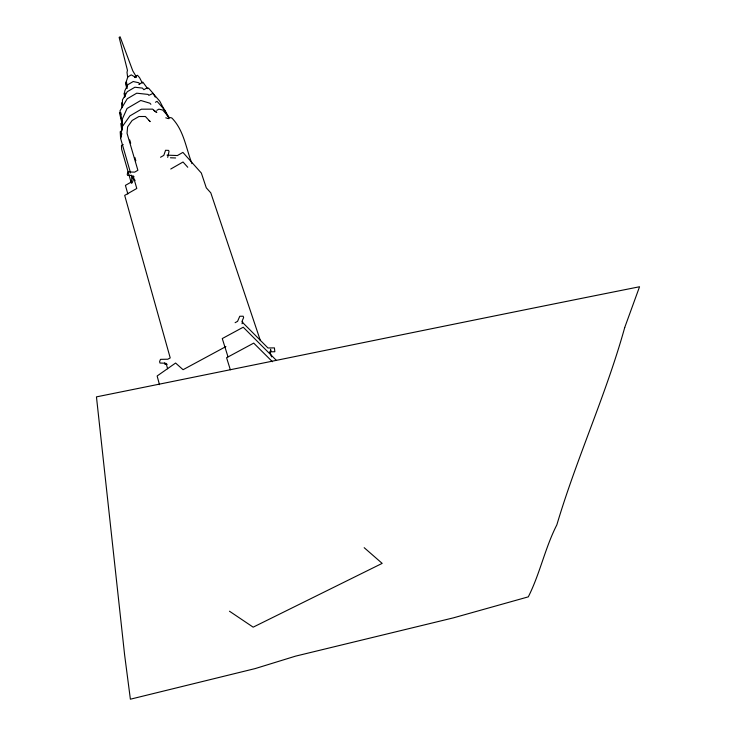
<?xml version="1.0" encoding="UTF-8"?>
<svg xmlns="http://www.w3.org/2000/svg" width="736" height="736" viewBox="0 0 736 736"><rect width="100%" height="100%" fill="white"/><g stroke="black" fill="none" stroke-linecap="round" stroke-linejoin="round"><path stroke-width="1.1" d="M122.314 107.484L122.47 99.838L127.273 91.715L134.881 87.234L142.453 88.099L143.87 89.718L146.234 88.329L148.516 88.081L153.042 93.27L155.287 97.106M270.48 350.98L270.526 349.315L270.986 350.695L269.937 352.94M125.157 96.214L125.433 94.19M121.882 133.621L120.594 138.34L130.566 172.96M132.774 176.41L130.833 182.28L125.414 185.38L127.852 193.991M132.213 182.887L133.51 178.968L135.13 180.338M167.707 157.384L169.004 151.524L168.645 150.402L165.563 150.282L163.806 155.37L160.54 157.246M126.325 81.871L125.681 83.472L126.767 88.495L126.748 82.846M241.997 323.748L242.678 322.212L242.218 320.822L243.625 317.612L243.165 316.222L239.789 316.241L237.562 321.347L235.115 322.681M135.028 76.728L137.494 75.274L139.582 77.676L142.37 83.131M155.434 102.276L157.062 101.32L165.002 110.391L168.618 117.033M121.569 130.888L120.207 131.68L120.594 138.34L122.102 126.914L129.913 115.892L141.367 109.195L152.564 109.14L156.777 112.498L153.64 110.354M156.786 110.354L158.866 109.149L162.665 110.004L169.436 117.732M123.188 144.477L121.44 145.498L121.67 149.362L131.404 183.338M167.891 118.524L169.657 117.493L171.792 117.944C183.88 130.208 185.996 148.258 191.958 163.659M170.752 169.022L183.025 162.003L187.763 167.265M138.837 84.456L139.822 83.904M225.906 346.573L183.062 369.711L175.6 363.041L157.136 375.976L159.473 384.643M134.725 77.519L135.82 77.492L131.275 74.87L127.816 76.912L126.095 82.101L126.767 88.495M165.425 363.225L159.979 363.041L159.592 361.624L160.485 359.352L167.826 359.214L170.218 357.917L124.688 195.39L136.786 188.471L133.087 175.683M167.182 364.32L164.974 364.366L164.579 362.949M270.462 351.817L274.832 351.744L274.427 347.889L267.959 347.981L241.877 321.761M134.072 176.704L132.066 176.64L131.744 175.508L127.558 175.37L127.236 174.239L127.99 171.911L134.651 172.141L137.89 170.283L127.043 133.29L127.613 126.868L132.14 120.474L138.92 116.518L145.397 116.5L150.162 121.624L149.114 120.446M170.412 157.771L175.619 157.973M166.998 155.14L177.404 155.544L182.905 152.389L201.351 173.061L206.292 187.846L210.8 192.86L260.397 340.648M165.766 117.834L168.958 118.689M229.476 611.22L253.166 627.164L382.168 563.38L364.173 547.676M272.44 361.735L253.718 343.114L226.578 357.724L230.34 369.766M276.138 360.134L243.239 327.207L222.272 338.56L227.985 356.804M150.889 104.31L149.923 103.215L140.76 100.473L127.061 108.496L122.121 119.471L122.13 129.38M147.688 88.697L142.848 82.119L139.757 83.895L138.754 82.754L133.225 81.512L127.871 84.668L124.688 91.034L124.826 96.177M136.51 77.124L132.793 70.858L120.097 36.8L119.14 37.37L127.457 70.343L127.006 72.33L127.668 77.418M167.744 116.343L159.721 101.136L152.987 93.417L148.874 95.321L148.056 94.401L136.712 93.196L127.227 98.771L119.986 110.851L122.599 125.313M269.818 351.661L271.584 356.877M129.729 139.923L130.695 143.207M134.872 157.449L135.838 160.733M131.192 175.122L132.121 178.37M166.124 363.382L167.606 368.754M119.444 112.571L121.799 122.599L121.311 117.18M124.044 93.15L124.715 97.216M120.842 123.528L121.845 130.649M121.578 102.81L122.176 107.612M120.916 112.847L121.118 115.018M624.726 327.492C606.096 394.634 576.656 458.096 556.848 524.851C545.008 547.98 540.012 573.694 528.292 596.859L453.422 617.854L295.55 656.144L255.18 668.582L130.382 699.2L124.623 654.948L96.453 396.87C277.527 360.355 458.408 322.902 639.547 286.755L624.726 327.492"/></g></svg>
